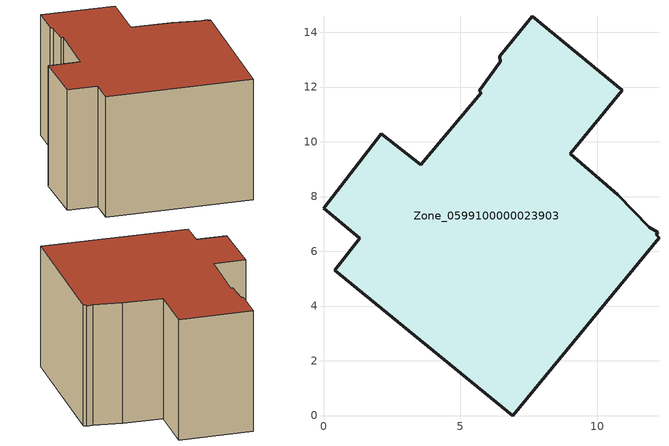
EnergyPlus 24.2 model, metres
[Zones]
Zone_0599100000023903
 floor ground (C_G): 12.15,6.61 12.26,6.5 6.91,0 0.41,5.31 1.33,6.48 0,7.58 2.11,10.29 3.55,9.16 5.77,11.8 5.68,11.87 6.46,12.93 6.44,13.12 7.63,14.58 10.92,11.89 9.02,9.56 10.75,8.07 11.9,6.88 12.22,6.7 z0
 wall outside (C_F): 10.92,11.89 7.63,14.58 6.44,13.12 6.46,12.93 5.68,11.87 5.77,11.8 3.55,9.16 2.11,10.29 0,7.58 1.33,6.48 0.41,5.31 6.91,0 12.26,6.5 12.15,6.61 12.22,6.7 11.9,6.88 10.75,8.07 9.02,9.56 10.92,11.89 z0:7.16
 roof outside (C_R): 12.26,6.5 12.15,6.61 12.22,6.7 11.9,6.88 10.75,8.07 9.02,9.56 10.92,11.89 7.63,14.58 6.44,13.12 6.46,12.93 5.68,11.87 5.77,11.8 3.55,9.16 2.11,10.29 0,7.58 1.33,6.48 0.41,5.31 6.91,0 z7.16
[BUILDING]
Pand.0599100000023903: North Axis=0; Terrain=City; Loads Convergence Tolerance Value=0.04; Temperature Convergence Tolerance Value=0.4; Solar Distribution=FullExterior; Maximum Number of Warmup Days=25; Minimum Number of Warmup Days=1
[Site:Location]
Rotterdam.The.Hague.AP_ZH_NLD Design_Conditions: Latitude=51.96; Longitude=4.45; Time Zone=1; Elevation=-4.5
[SITE:GROUNDTEMPERATURE:BUILDINGSURFACE]
18, 18, 18, 18, 18, 18, 18, 18, 18, 18, 18, 18
[MATERIAL] Thermal Absorptance=0.9; Solar Absorptance=0.7; Visible Absorptance=0.7
Name | Roughness | Thickness | Conductivity | Density | Specific Heat
G.D.1965 | MediumSmooth | 0.15 | 1 | 540 | 1210
F.D.1965 | Rough | 0.3 | 0.857143 | 1920 | 840
R.D.1965 | MediumRough | 0.2 | 0.08 | 1500 | 1000
[CONSTRUCTION]
C_G: G.D.1965
C_F: F.D.1965
C_R: R.D.1965
[ZONE]
Zone_0599100000023903: Type=1; Multiplier=1; Ceiling Height=Autocalculate; Volume=Autocalculate; Floor Area=autocalculate; Part of Total Floor Area=Yes
[ZONEINFILTRATION:DESIGNFLOWRATE]
Infil_Zone_0599100000023903: Zone or ZoneList or Space or SpaceList=Zone_0599100000023903; Schedule=AlwaysOn; Design Flow Rate Calculation Method=Flow/Area; Flow Rate per Floor Area=0.0042; Constant Term Coefficient=1; Temperature Term Coefficient=0; Velocity Term Coefficient=0; Velocity Squared Term Coefficient=0
[HVACTEMPLATE:ZONE:IDEALLOADSAIRSYSTEM]
Zone_0599100000023903: Maximum Heating Supply Air Temperature=50; Minimum Cooling Supply Air Temperature=13; Maximum Heating Supply Air Humidity Ratio=0.0156; Minimum Cooling Supply Air Humidity Ratio=0.0077; Heating Limit=NoLimit; Cooling Limit=NoLimit; Dehumidification Control Type=ConstantSensibleHeatRatio; Cooling Sensible Heat Ratio=0.7; Dehumidification Setpoint=60; Humidification Control Type=None; Humidification Setpoint=30; Outdoor Air Method=None; Outdoor Air Flow Rate per Person=0.00944; Outdoor Air Flow Rate per Zone Floor Area=0; Outdoor Air Flow Rate per Zone=0; Demand Controlled Ventilation Type=None; Outdoor Air Economizer Type=NoEconomizer; Heat Recovery Type=None; Sensible Heat Recovery Effectiveness=0.7; Latent Heat Recovery Effectiveness=0.65
[ZONECONTROL:THERMOSTAT]
ThermostatControl_Zone_0599100000023903: Zone or ZoneList=Zone_0599100000023903; Control Type Schedule=DualSetpointControlType; Control 1=Thermostat_Zone_0599100000023903; Temperature Difference Between Cutout And Setpoint=0
[THERMOSTATSETPOINT:DUALSETPOINT]
Thermostat_Zone_0599100000023903: Heating Setpoint Temperature Schedule=HeatingSetpoint_Zone_0599100000023903; Cooling Setpoint Temperature Schedule=CoolingSetpoint_Zone_0599100000023903
[SCHEDULE:COMPACT]
HeatingSetpoint_Zone_0599100000023903: Through: 12/31, For: AllDays, Until: 24:00, 21
CoolingSetpoint_Zone_0599100000023903: Through: 12/31, For: AllDays, Until: 24:00, 24
DualSetpointControlType: Through: 12/31, For: AllDays, Until: 24:00, 4
AlwaysOn: Through: 12/31, For: AllDays, Until: 24:00, 1
